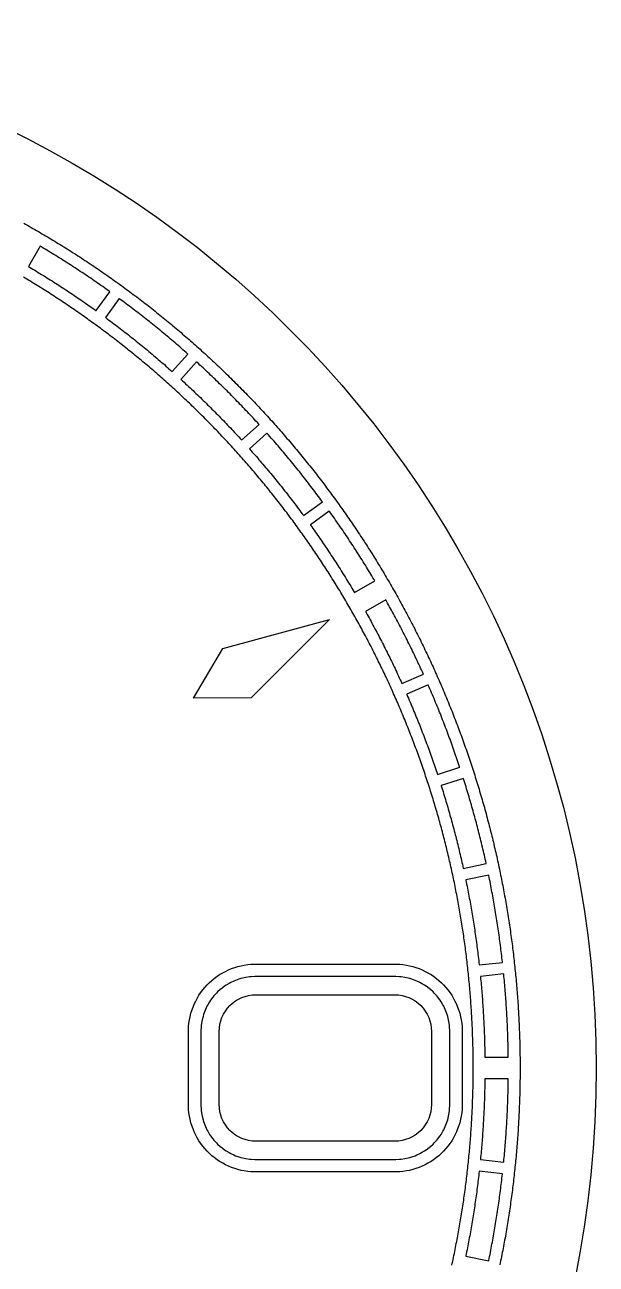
# Model space of a CAD drawing. Header units: millimetres. Extents: x -14.2 to 14.2, y -14.2 to 14.2.
# Drawn here: x 6.44 to 14.25, y -2.68 to 14.25 of the extents above; entities that cross this region are included whole.
import ezdxf

# ---------------------------------------------------------------- set-up
doc = ezdxf.new("R2010")
doc.units = ezdxf.units.MM
doc.layers.add('ALTIN', color=2, linetype='Continuous')
doc.layers.add('KESIM', color=1, linetype='Continuous')

msp = doc.modelspace()

# ---------------------------------------------------------------- linework, layer by layer
at = {"layer": 'ALTIN'}
for points in [[(6.4295, 11.5397), (6.4547, 11.5257), (6.4798, 11.5116), (6.5049, 11.4974), (6.53, 11.4832), (6.555, 11.4689), (6.58, 11.4546), (6.605, 11.4402), (6.6299, 11.4258), (6.6549, 11.4113), (6.6797, 11.3967), (6.7046, 11.3821), (6.7294, 11.3675), (6.7542, 11.3528), (6.7789, 11.338), (6.8037, 11.3232), (6.8283, 11.3083), (6.853, 11.2934), (6.8776, 11.2784), (6.9022, 11.2634), (6.9268, 11.2483), (6.9513, 11.2332), (6.9758, 11.218), (7.0002, 11.2027), (7.0247, 11.1874), (7.049, 11.1721), (7.0734, 11.1567), (7.0977, 11.1412), (7.122, 11.1257), (7.1463, 11.1101), (7.1705, 11.0945), (7.1947, 11.0788), (7.2188, 11.0631), (7.243, 11.0473), (7.267, 11.0315), (7.2911, 11.0156), (7.3151, 10.9997), (7.3391, 10.9837), (7.363, 10.9677), (7.3869, 10.9516), (7.4108, 10.9354), (7.4347, 10.9193), (7.4585, 10.903), (7.4822, 10.8867), (7.506, 10.8704), (7.5297, 10.854), (7.5533, 10.8375), (7.5769, 10.821), (7.6005, 10.8044), (7.6241, 10.7878), (7.6476, 10.7712), (7.6711, 10.7545), (7.6945, 10.7377), (7.7179, 10.7209), (7.7413, 10.704), (7.7646, 10.6871), (7.7879, 10.6701), (7.8112, 10.6531), (7.8344, 10.6361), (7.8576, 10.6189), (7.8808, 10.6018), (7.9039, 10.5846), (7.9269, 10.5673), (7.95, 10.55), (7.973, 10.5326), (7.9959, 10.5152), (8.0189, 10.4977), (8.0417, 10.4802), (8.0646, 10.4626), (8.0874, 10.445), (8.1102, 10.4273), (8.1329, 10.4096), (8.1556, 10.3919), (8.1782, 10.374), (8.2008, 10.3562), (8.2234, 10.3383), (8.246, 10.3203), (8.2684, 10.3023), (8.2909, 10.2842), (8.3133, 10.2661), (8.3357, 10.2479), (8.358, 10.2297), (8.3803, 10.2115), (8.4026, 10.1932), (8.4248, 10.1748), (8.447, 10.1564), (8.4691, 10.1379), (8.4912, 10.1194), (8.5133, 10.1009), (8.5353, 10.0823), (8.5573, 10.0637), (8.5792, 10.045), (8.6011, 10.0262), (8.623, 10.0074), (8.6448, 9.9886), (8.6665, 9.9697), (8.6883, 9.9508), (8.71, 9.9318), (8.7316, 9.9128), (8.7532, 9.8937), (8.7748, 9.8746), (8.7963, 9.8554), (8.8178, 9.8362), (8.8392, 9.8169), (8.8606, 9.7976), (8.882, 9.7783), (8.9033, 9.7589), (8.9245, 9.7394), (8.9458, 9.7199), (8.967, 9.7004), (8.9881, 9.6808), (9.0092, 9.6612), (9.0303, 9.6415), (9.0513, 9.6218), (9.0722, 9.602), (9.0932, 9.5822), (9.114, 9.5623), (9.1349, 9.5424), (9.1557, 9.5225), (9.1764, 9.5025), (9.1971, 9.4824), (9.2178, 9.4623), (9.2384, 9.4422), (9.259, 9.422), (9.2795, 9.4018), (9.3, 9.3815), (9.3205, 9.3612), (9.3409, 9.3409), (9.3612, 9.3205), (9.3815, 9.3), (9.4018, 9.2795), (9.422, 9.259), (9.4422, 9.2384), (9.4623, 9.2178), (9.4824, 9.1971), (9.5025, 9.1764), (9.5225, 9.1557), (9.5424, 9.1349), (9.5623, 9.114), (9.5822, 9.0932), (9.602, 9.0722), (9.6218, 9.0513), (9.6415, 9.0303), (9.6612, 9.0092), (9.6808, 8.9881), (9.7004, 8.967), (9.7199, 8.9458), (9.7394, 8.9245), (9.7589, 8.9033), (9.7783, 8.882), (9.7976, 8.8606), (9.8169, 8.8392), (9.8362, 8.8178), (9.8554, 8.7963), (9.8746, 8.7748), (9.8937, 8.7532), (9.9128, 8.7316), (9.9318, 8.71), (9.9508, 8.6883), (9.9697, 8.6665), (9.9886, 8.6448), (10.0074, 8.623), (10.0262, 8.6011), (10.045, 8.5792), (10.0637, 8.5573), (10.0823, 8.5353), (10.1009, 8.5133), (10.1194, 8.4912), (10.1379, 8.4691), (10.1564, 8.447), (10.1748, 8.4248), (10.1932, 8.4026), (10.2115, 8.3803), (10.2297, 8.358), (10.2479, 8.3357), (10.2661, 8.3133), (10.2842, 8.2909), (10.3023, 8.2684), (10.3203, 8.246), (10.3383, 8.2234), (10.3562, 8.2008), (10.374, 8.1782), (10.3919, 8.1556), (10.4096, 8.1329), (10.4273, 8.1102), (10.445, 8.0874), (10.4626, 8.0646), (10.4802, 8.0417), (10.4977, 8.0189), (10.5152, 7.9959), (10.5326, 7.973), (10.55, 7.95), (10.5673, 7.9269), (10.5846, 7.9039), (10.6018, 7.8808), (10.6189, 7.8576), (10.6361, 7.8344), (10.6531, 7.8112), (10.6701, 7.7879), (10.6871, 7.7646), (10.704, 7.7413), (10.7209, 7.7179), (10.7377, 7.6945), (10.7545, 7.6711), (10.7712, 7.6476), (10.7878, 7.6241), (10.8044, 7.6005), (10.821, 7.5769), (10.8375, 7.5533), (10.854, 7.5297), (10.8704, 7.506), (10.8867, 7.4822), (10.903, 7.4585), (10.9193, 7.4347), (10.9354, 7.4108), (10.9516, 7.3869), (10.9677, 7.363), (10.9837, 7.3391), (10.9997, 7.3151), (11.0156, 7.2911), (11.0315, 7.267), (11.0473, 7.243), (11.0631, 7.2188), (11.0788, 7.1947), (11.0945, 7.1705), (11.1101, 7.1463), (11.1257, 7.122), (11.1412, 7.0977), (11.1567, 7.0734), (11.1721, 7.049), (11.1874, 7.0247), (11.2027, 7.0002), (11.218, 6.9758), (11.2332, 6.9513), (11.2483, 6.9268), (11.2634, 6.9022), (11.2784, 6.8776), (11.2934, 6.853), (11.3083, 6.8283), (11.3232, 6.8037), (11.338, 6.7789), (11.3528, 6.7542), (11.3675, 6.7294), (11.3821, 6.7046), (11.3967, 6.6797), (11.4113, 6.6549), (11.4258, 6.6299), (11.4402, 6.605), (11.4546, 6.58), (11.4689, 6.555), (11.4832, 6.53), (11.4974, 6.5049), (11.5116, 6.4798), (11.5257, 6.4547), (11.5397, 6.4295), (11.5537, 6.4043), (11.5677, 6.3791), (11.5816, 6.3539), (11.5954, 6.3286), (11.6092, 6.3033), (11.6229, 6.2779), (11.6366, 6.2526), (11.6502, 6.2272), (11.6637, 6.2017), (11.6772, 6.1763), (11.6907, 6.1508), (11.7041, 6.1252), (11.7174, 6.0997), (11.7307, 6.0741), (11.7439, 6.0485), (11.7571, 6.0229), (11.7702, 5.9972), (11.7833, 5.9715), (11.7963, 5.9458), (11.8092, 5.9201), (11.8221, 5.8943), (11.8349, 5.8685), (11.8477, 5.8426), (11.8604, 5.8168), (11.8731, 5.7909), (11.8857, 5.765), (11.8982, 5.739), (11.9107, 5.7131), (11.9232, 5.6871), (11.9355, 5.661), (11.9479, 5.635), (11.9601, 5.6089), (11.9723, 5.5828), (11.9845, 5.5567), (11.9966, 5.5305), (12.0086, 5.5043), (12.0206, 5.4781), (12.0325, 5.4519), (12.0444, 5.4256), (12.0562, 5.3993), (12.0679, 5.373), (12.0796, 5.3467), (12.0913, 5.3203), (12.1028, 5.2939), (12.1144, 5.2675), (12.1258, 5.241), (12.1372, 5.2146), (12.1486, 5.1881), (12.1599, 5.1616), (12.1711, 5.135), (12.1823, 5.1085), (12.1934, 5.0819), (12.2044, 5.0552), (12.2154, 5.0286), (12.2264, 5.0019), (12.2373, 4.9753), (12.2481, 4.9486), (12.2589, 4.9218), (12.2696, 4.8951), (12.2802, 4.8683), (12.2908, 4.8415), (12.3013, 4.8147), (12.3118, 4.7878), (12.3222, 4.7609), (12.3326, 4.734), (12.3429, 4.7071), (12.3531, 4.6802), (12.3633, 4.6532), (12.3734, 4.6262), (12.3835, 4.5992), (12.3935, 4.5722), (12.4035, 4.5452), (12.4133, 4.5181), (12.4232, 4.491), (12.4329, 4.4639), (12.4426, 4.4367), (12.4523, 4.4096), (12.4619, 4.3824), (12.4714, 4.3552), (12.4809, 4.328), (12.4903, 4.3008), (12.4997, 4.2735), (12.5089, 4.2462), (12.5182, 4.2189), (12.5274, 4.1916), (12.5365, 4.1643), (12.5455, 4.1369), (12.5545, 4.1095), (12.5635, 4.0821), (12.5723, 4.0547), (12.5811, 4.0273), (12.5899, 3.9998), (12.5986, 3.9723), (12.6072, 3.9448), (12.6158, 3.9173), (12.6243, 3.8898), (12.6328, 3.8622), (12.6412, 3.8347), (12.6495, 3.8071), (12.6578, 3.7795), (12.666, 3.7518), (12.6742, 3.7242), (12.6823, 3.6965), (12.6903, 3.6689), (12.6983, 3.6412), (12.7062, 3.6135), (12.714, 3.5857), (12.7218, 3.558), (12.7296, 3.5302), (12.7372, 3.5024), (12.7448, 3.4746), (12.7524, 3.4468), (12.7599, 3.419), (12.7673, 3.3912), (12.7747, 3.3633), (12.782, 3.3354), (12.7892, 3.3075), (12.7964, 3.2796), (12.8035, 3.2517), (12.8106, 3.2237), (12.8176, 3.1958), (12.8245, 3.1678), (12.8314, 3.1398), (12.8382, 3.1118), (12.845, 3.0838), (12.8517, 3.0558), (12.8583, 3.0277), (12.8649, 2.9997), (12.8714, 2.9716), (12.8779, 2.9435), (12.8843, 2.9154), (12.8906, 2.8873), (12.8969, 2.8592), (12.9031, 2.831), (12.9092, 2.8029), (12.9153, 2.7747), (12.9213, 2.7465), (12.9273, 2.7183), (12.9332, 2.6901), (12.939, 2.6619), (12.9448, 2.6337), (12.9505, 2.6054), (12.9562, 2.5771), (12.9618, 2.5489), (12.9673, 2.5206), (12.9728, 2.4923), (12.9782, 2.464), (12.9835, 2.4357), (12.9888, 2.4073), (12.994, 2.379), (12.9992, 2.3506), (13.0043, 2.3223), (13.0093, 2.2939), (13.0143, 2.2655), (13.0192, 2.2371), (13.024, 2.2087), (13.0288, 2.1803), (13.0336, 2.1518), (13.0382, 2.1234), (13.0428, 2.095), (13.0474, 2.0665), (13.0518, 2.038), (13.0563, 2.0095), (13.0606, 1.9811), (13.0649, 1.9526), (13.0691, 1.9241), (13.0733, 1.8955), (13.0774, 1.867), (13.0814, 1.8385), (13.0854, 1.8099), (13.0893, 1.7814), (13.0932, 1.7528), (13.097, 1.7243), (13.1007, 1.6957), (13.1044, 1.6671), (13.108, 1.6385), (13.1115, 1.6099), (13.115, 1.5813), (13.1184, 1.5527), (13.1218, 1.524), (13.1251, 1.4954), (13.1283, 1.4668), (13.1315, 1.4381), (13.1346, 1.4095), (13.1376, 1.3808), (13.1406, 1.3522), (13.1435, 1.3235), (13.1464, 1.2948), (13.1492, 1.2661), (13.1519, 1.2374), (13.1546, 1.2087), (13.1572, 1.18), (13.1597, 1.1513), (13.1622, 1.1226), (13.1646, 1.0939), (13.167, 1.0652), (13.1693, 1.0364), (13.1715, 1.0077), (13.1737, 0.979), (13.1758, 0.9502), (13.1778, 0.9215), (13.1798, 0.8927), (13.1817, 0.864), (13.1836, 0.8352), (13.1854, 0.8065), (13.1871, 0.7777), (13.1888, 0.7489), (13.1904, 0.7201), (13.1919, 0.6914), (13.1934, 0.6626), (13.1948, 0.6338), (13.1961, 0.605), (13.1974, 0.5762), (13.1987, 0.5474), (13.1998, 0.5186), (13.2009, 0.4898), (13.202, 0.461), (13.2029, 0.4322), (13.2038, 0.4034), (13.2047, 0.3746), (13.2055, 0.3458), (13.2062, 0.317), (13.2069, 0.2882), (13.2075, 0.2594), (13.208, 0.2305), (13.2085, 0.2017), (13.2089, 0.1729), (13.2092, 0.1441), (13.2095, 0.1153), (13.2097, 0.0865), (13.2099, 0.0576), (13.21, 0.0288), (13.21, 0), (13.21, -0.0288), (13.2099, -0.0576), (13.2097, -0.0865), (13.2095, -0.1153), (13.2092, -0.1441), (13.2089, -0.1729), (13.2085, -0.2017), (13.208, -0.2305), (13.2075, -0.2594), (13.2069, -0.2882), (13.2062, -0.317), (13.2055, -0.3458), (13.2047, -0.3746), (13.2038, -0.4034), (13.2029, -0.4322), (13.202, -0.461), (13.2009, -0.4898), (13.1998, -0.5186), (13.1987, -0.5474), (13.1974, -0.5762), (13.1961, -0.605), (13.1948, -0.6338), (13.1934, -0.6626), (13.1919, -0.6914), (13.1904, -0.7201), (13.1888, -0.7489), (13.1871, -0.7777), (13.1854, -0.8065), (13.1836, -0.8352), (13.1817, -0.864), (13.1798, -0.8927), (13.1778, -0.9215), (13.1758, -0.9502), (13.1737, -0.979), (13.1715, -1.0077), (13.1693, -1.0364), (13.167, -1.0652), (13.1646, -1.0939), (13.1622, -1.1226), (13.1597, -1.1513), (13.1572, -1.18), (13.1546, -1.2087), (13.1519, -1.2374), (13.1492, -1.2661), (13.1464, -1.2948), (13.1435, -1.3235), (13.1406, -1.3522), (13.1376, -1.3808), (13.1346, -1.4095), (13.1315, -1.4381), (13.1283, -1.4668), (13.1251, -1.4954), (13.1218, -1.524), (13.1184, -1.5527), (13.115, -1.5813), (13.1115, -1.6099), (13.108, -1.6385), (13.1044, -1.6671), (13.1007, -1.6957), (13.097, -1.7243), (13.0932, -1.7528), (13.0893, -1.7814), (13.0854, -1.8099), (13.0814, -1.8385), (13.0774, -1.867), (13.0733, -1.8955), (13.0691, -1.9241), (13.0649, -1.9526), (13.0606, -1.9811), (13.0563, -2.0095), (13.0518, -2.038), (13.0474, -2.0665), (13.0428, -2.095), (13.0382, -2.1234), (13.0336, -2.1518), (13.0288, -2.1803), (13.024, -2.2087), (13.0192, -2.2371), (13.0143, -2.2655), (13.0093, -2.2939), (13.0043, -2.3223), (12.9992, -2.3506), (12.994, -2.379), (12.9888, -2.4073), (12.9835, -2.4357), (12.9782, -2.464), (12.9728, -2.4923), (12.9673, -2.5206), (12.9618, -2.5489), (12.9562, -2.5771), (12.9505, -2.6054), (12.9448, -2.6337), (12.939, -2.6619), (12.9332, -2.6901)], [(12.2779, -2.6939), (12.2838, -2.6671), (12.2896, -2.6403), (12.2953, -2.6134), (12.301, -2.5866), (12.3066, -2.5598), (12.3122, -2.5329), (12.3177, -2.5061), (12.3231, -2.4792), (12.3285, -2.4523), (12.3338, -2.4254), (12.3391, -2.3985), (12.3443, -2.3715), (12.3494, -2.3446), (12.3545, -2.3177), (12.3595, -2.2907), (12.3645, -2.2637), (12.3694, -2.2368), (12.3742, -2.2098), (12.379, -2.1828), (12.3838, -2.1557), (12.3884, -2.1287), (12.3931, -2.1017), (12.3976, -2.0746), (12.4021, -2.0476), (12.4065, -2.0205), (12.4109, -1.9935), (12.4152, -1.9664), (12.4195, -1.9393), (12.4237, -1.9122), (12.4278, -1.8851), (12.4319, -1.858), (12.436, -1.8308), (12.4399, -1.8037), (12.4438, -1.7766), (12.4477, -1.7494), (12.4515, -1.7222), (12.4552, -1.6951), (12.4589, -1.6679), (12.4625, -1.6407), (12.466, -1.6135), (12.4695, -1.5863), (12.4729, -1.5591), (12.4763, -1.5319), (12.4796, -1.5047), (12.4829, -1.4774), (12.4861, -1.4502), (12.4892, -1.423), (12.4923, -1.3957), (12.4953, -1.3685), (12.4982, -1.3412), (12.5011, -1.3139), (12.504, -1.2866), (12.5068, -1.2594), (12.5095, -1.2321), (12.5121, -1.2048), (12.5147, -1.1775), (12.5173, -1.1502), (12.5197, -1.1229), (12.5222, -1.0955), (12.5245, -1.0682), (12.5268, -1.0409), (12.5291, -1.0136), (12.5313, -0.9862), (12.5334, -0.9589), (12.5354, -0.9315), (12.5374, -0.9042), (12.5394, -0.8768), (12.5413, -0.8495), (12.5431, -0.8221), (12.5449, -0.7948), (12.5466, -0.7674), (12.5482, -0.74), (12.5498, -0.7126), (12.5513, -0.6852), (12.5528, -0.6579), (12.5542, -0.6305), (12.5555, -0.6031), (12.5568, -0.5757), (12.558, -0.5483), (12.5592, -0.5209), (12.5603, -0.4935), (12.5614, -0.4661), (12.5623, -0.4387), (12.5633, -0.4113), (12.5641, -0.3839), (12.5649, -0.3565), (12.5657, -0.329), (12.5664, -0.3016), (12.567, -0.2742), (12.5676, -0.2468), (12.5681, -0.2194), (12.5685, -0.192), (12.5689, -0.1645), (12.5693, -0.1371), (12.5695, -0.1097), (12.5697, -0.0823), (12.5699, -0.0548), (12.57, -0.0274), (12.57, 0), (12.57, 0.0274), (12.5699, 0.0548), (12.5697, 0.0823), (12.5695, 0.1097), (12.5693, 0.1371), (12.5689, 0.1645), (12.5685, 0.192), (12.5681, 0.2194), (12.5676, 0.2468), (12.567, 0.2742), (12.5664, 0.3016), (12.5657, 0.329), (12.5649, 0.3565), (12.5641, 0.3839), (12.5633, 0.4113), (12.5623, 0.4387), (12.5614, 0.4661), (12.5603, 0.4935), (12.5592, 0.5209), (12.558, 0.5483), (12.5568, 0.5757), (12.5555, 0.6031), (12.5542, 0.6305), (12.5528, 0.6579), (12.5513, 0.6852), (12.5498, 0.7126), (12.5482, 0.74), (12.5466, 0.7674), (12.5449, 0.7948), (12.5431, 0.8221), (12.5413, 0.8495), (12.5394, 0.8768), (12.5374, 0.9042), (12.5354, 0.9315), (12.5334, 0.9589), (12.5313, 0.9862), (12.5291, 1.0136), (12.5268, 1.0409), (12.5245, 1.0682), (12.5222, 1.0955), (12.5197, 1.1229), (12.5173, 1.1502), (12.5147, 1.1775), (12.5121, 1.2048), (12.5095, 1.2321), (12.5068, 1.2594), (12.504, 1.2866), (12.5011, 1.3139), (12.4982, 1.3412), (12.4953, 1.3685), (12.4923, 1.3957), (12.4892, 1.423), (12.4861, 1.4502), (12.4829, 1.4774), (12.4796, 1.5047), (12.4763, 1.5319), (12.4729, 1.5591), (12.4695, 1.5863), (12.466, 1.6135), (12.4625, 1.6407), (12.4589, 1.6679), (12.4552, 1.6951), (12.4515, 1.7222), (12.4477, 1.7494), (12.4438, 1.7766), (12.4399, 1.8037), (12.436, 1.8308), (12.4319, 1.858), (12.4278, 1.8851), (12.4237, 1.9122), (12.4195, 1.9393), (12.4152, 1.9664), (12.4109, 1.9935), (12.4065, 2.0205), (12.4021, 2.0476), (12.3976, 2.0746), (12.3931, 2.1017), (12.3884, 2.1287), (12.3838, 2.1557), (12.379, 2.1828), (12.3742, 2.2098), (12.3694, 2.2368), (12.3645, 2.2637), (12.3595, 2.2907), (12.3545, 2.3177), (12.3494, 2.3446), (12.3443, 2.3715), (12.3391, 2.3985), (12.3338, 2.4254), (12.3285, 2.4523), (12.3231, 2.4792), (12.3177, 2.5061), (12.3122, 2.5329), (12.3066, 2.5598), (12.301, 2.5866), (12.2953, 2.6134), (12.2896, 2.6403), (12.2838, 2.6671), (12.2779, 2.6939), (12.272, 2.7206), (12.2661, 2.7474), (12.2601, 2.7742), (12.254, 2.8009), (12.2478, 2.8276), (12.2416, 2.8543), (12.2354, 2.881), (12.2291, 2.9077), (12.2227, 2.9344), (12.2163, 2.9611), (12.2098, 2.9877), (12.2032, 3.0143), (12.1966, 3.041), (12.19, 3.0676), (12.1832, 3.0941), (12.1765, 3.1207), (12.1696, 3.1473), (12.1627, 3.1738), (12.1558, 3.2003), (12.1488, 3.2269), (12.1417, 3.2534), (12.1346, 3.2798), (12.1274, 3.3063), (12.1201, 3.3328), (12.1128, 3.3592), (12.1055, 3.3856), (12.0981, 3.412), (12.0906, 3.4384), (12.0831, 3.4648), (12.0755, 3.4911), (12.0678, 3.5175), (12.0601, 3.5438), (12.0524, 3.5701), (12.0445, 3.5964), (12.0367, 3.6226), (12.0287, 3.6489), (12.0208, 3.6751), (12.0127, 3.7013), (12.0046, 3.7275), (11.9964, 3.7537), (11.9882, 3.7799), (11.9799, 3.806), (11.9716, 3.8321), (11.9632, 3.8583), (11.9548, 3.8843), (11.9463, 3.9104), (11.9377, 3.9365), (11.9291, 3.9625), (11.9204, 3.9885), (11.9117, 4.0145), (11.9029, 4.0405), (11.8941, 4.0665), (11.8852, 4.0924), (11.8762, 4.1183), (11.8672, 4.1442), (11.8581, 4.1701), (11.849, 4.196), (11.8398, 4.2218), (11.8306, 4.2476), (11.8213, 4.2734), (11.8119, 4.2992), (11.8025, 4.325), (11.7931, 4.3507), (11.7835, 4.3764), (11.774, 4.4021), (11.7643, 4.4278), (11.7546, 4.4534), (11.7449, 4.4791), (11.7351, 4.5047), (11.7253, 4.5303), (11.7153, 4.5558), (11.7054, 4.5814), (11.6953, 4.6069), (11.6853, 4.6324), (11.6751, 4.6579), (11.6649, 4.6834), (11.6547, 4.7088), (11.6444, 4.7342), (11.634, 4.7596), (11.6236, 4.785), (11.6132, 4.8103), (11.6026, 4.8357), (11.5921, 4.861), (11.5814, 4.8862), (11.5707, 4.9115), (11.56, 4.9367), (11.5492, 4.9619), (11.5384, 4.9871), (11.5274, 5.0123), (11.5165, 5.0374), (11.5055, 5.0625), (11.4944, 5.0876), (11.4833, 5.1127), (11.4721, 5.1377), (11.4608, 5.1627), (11.4496, 5.1877), (11.4382, 5.2127), (11.4268, 5.2376), (11.4154, 5.2626), (11.4039, 5.2874), (11.3923, 5.3123), (11.3807, 5.3372), (11.369, 5.362), (11.3573, 5.3868), (11.3455, 5.4115), (11.3337, 5.4363), (11.3218, 5.461), (11.3098, 5.4857), (11.2978, 5.5103), (11.2858, 5.535), (11.2737, 5.5596), (11.2615, 5.5842), (11.2493, 5.6087), (11.2371, 5.6332), (11.2247, 5.6577), (11.2124, 5.6822), (11.2, 5.7067), (11.1875, 5.7311), (11.1749, 5.7555), (11.1624, 5.7798), (11.1497, 5.8042), (11.137, 5.8285), (11.1243, 5.8528), (11.1115, 5.877), (11.0987, 5.9013), (11.0858, 5.9255), (11.0728, 5.9496), (11.0598, 5.9738), (11.0467, 5.9979), (11.0336, 6.022), (11.0205, 6.046), (11.0072, 6.0701), (10.994, 6.0941), (10.9806, 6.118), (10.9673, 6.142), (10.9538, 6.1659), (10.9404, 6.1898), (10.9268, 6.2136), (10.9133, 6.2374), (10.8996, 6.2612), (10.8859, 6.285), (10.8722, 6.3087), (10.8584, 6.3324), (10.8446, 6.3561), (10.8307, 6.3798), (10.8167, 6.4034), (10.8027, 6.427), (10.7887, 6.4505), (10.7746, 6.474), (10.7604, 6.4975), (10.7462, 6.521), (10.732, 6.5444), (10.7177, 6.5678), (10.7033, 6.5912), (10.6889, 6.6145), (10.6745, 6.6378), (10.66, 6.6611), (10.6454, 6.6843), (10.6308, 6.7075), (10.6161, 6.7307), (10.6014, 6.7539), (10.5867, 6.777), (10.5719, 6.8), (10.557, 6.8231), (10.5421, 6.8461), (10.5271, 6.8691), (10.5121, 6.892), (10.4971, 6.915), (10.4819, 6.9378), (10.4668, 6.9607), (10.4516, 6.9835), (10.4363, 7.0063), (10.421, 7.0291), (10.4056, 7.0518), (10.3902, 7.0745), (10.3748, 7.0971), (10.3593, 7.1197), (10.3437, 7.1423), (10.3281, 7.1649), (10.3124, 7.1874), (10.2967, 7.2099), (10.281, 7.2323), (10.2652, 7.2547), (10.2493, 7.2771), (10.2334, 7.2994), (10.2175, 7.3217), (10.2015, 7.344), (10.1854, 7.3663), (10.1693, 7.3885), (10.1532, 7.4106), (10.137, 7.4328), (10.1208, 7.4549), (10.1045, 7.4769), (10.0881, 7.4989), (10.0718, 7.5209), (10.0553, 7.5429), (10.0388, 7.5648), (10.0223, 7.5867), (10.0057, 7.6085), (9.9891, 7.6304), (9.9725, 7.6521), (9.9557, 7.6739), (9.939, 7.6956), (9.9222, 7.7172), (9.9053, 7.7389), (9.8884, 7.7605), (9.8714, 7.782), (9.8544, 7.8035), (9.8374, 7.825), (9.8203, 7.8465), (9.8031, 7.8679), (9.786, 7.8892), (9.7687, 7.9106), (9.7514, 7.9319), (9.7341, 7.9531), (9.7167, 7.9743), (9.6993, 7.9955), (9.6819, 8.0166), (9.6643, 8.0377), (9.6468, 8.0588), (9.6292, 8.0798), (9.6115, 8.1008), (9.5938, 8.1218), (9.5761, 8.1427), (9.5583, 8.1636), (9.5405, 8.1844), (9.5226, 8.2052), (9.5047, 8.2259), (9.4867, 8.2467), (9.4687, 8.2673), (9.4506, 8.288), (9.4325, 8.3086), (9.4144, 8.3291), (9.3962, 8.3497), (9.3779, 8.3701), (9.3597, 8.3906), (9.3413, 8.411), (9.323, 8.4313), (9.3045, 8.4517), (9.2861, 8.4719), (9.2676, 8.4922), (9.249, 8.5124), (9.2304, 8.5325), (9.2118, 8.5526), (9.1931, 8.5727), (9.1744, 8.5928), (9.1556, 8.6128), (9.1368, 8.6327), (9.118, 8.6526), (9.0991, 8.6725), (9.0801, 8.6923), (9.0611, 8.7121), (9.0421, 8.7319), (9.023, 8.7516), (9.0039, 8.7712), (8.9848, 8.7908), (8.9656, 8.8104), (8.9463, 8.83), (8.927, 8.8495), (8.9077, 8.8689), (8.8883, 8.8883), (8.8689, 8.9077), (8.8495, 8.927), (8.83, 8.9463), (8.8104, 8.9656), (8.7908, 8.9848), (8.7712, 9.0039), (8.7516, 9.023), (8.7319, 9.0421), (8.7121, 9.0611), (8.6923, 9.0801), (8.6725, 9.0991), (8.6526, 9.118), (8.6327, 9.1368), (8.6128, 9.1556), (8.5928, 9.1744), (8.5727, 9.1931), (8.5526, 9.2118), (8.5325, 9.2304), (8.5124, 9.249), (8.4922, 9.2676), (8.4719, 9.2861), (8.4517, 9.3045), (8.4313, 9.323), (8.411, 9.3413), (8.3906, 9.3597), (8.3701, 9.3779), (8.3497, 9.3962), (8.3291, 9.4144), (8.3086, 9.4325), (8.288, 9.4506), (8.2673, 9.4687), (8.2467, 9.4867), (8.2259, 9.5047), (8.2052, 9.5226), (8.1844, 9.5405), (8.1636, 9.5583), (8.1427, 9.5761), (8.1218, 9.5938), (8.1008, 9.6115), (8.0798, 9.6292), (8.0588, 9.6468), (8.0377, 9.6643), (8.0166, 9.6819), (7.9955, 9.6993), (7.9743, 9.7167), (7.9531, 9.7341), (7.9319, 9.7514), (7.9106, 9.7687), (7.8892, 9.786), (7.8679, 9.8031), (7.8465, 9.8203), (7.825, 9.8374), (7.8035, 9.8544), (7.782, 9.8714), (7.7605, 9.8884), (7.7389, 9.9053), (7.7172, 9.9222), (7.6956, 9.939), (7.6739, 9.9557), (7.6521, 9.9725), (7.6304, 9.9891), (7.6085, 10.0057), (7.5867, 10.0223), (7.5648, 10.0388), (7.5429, 10.0553), (7.5209, 10.0718), (7.4989, 10.0881), (7.4769, 10.1045), (7.4549, 10.1208), (7.4328, 10.137), (7.4106, 10.1532), (7.3885, 10.1693), (7.3663, 10.1854), (7.344, 10.2015), (7.3217, 10.2175), (7.2994, 10.2334), (7.2771, 10.2493), (7.2547, 10.2652), (7.2323, 10.281), (7.2099, 10.2967), (7.1874, 10.3124), (7.1649, 10.3281), (7.1423, 10.3437), (7.1197, 10.3593), (7.0971, 10.3748), (7.0745, 10.3902), (7.0518, 10.4056), (7.0291, 10.421), (7.0063, 10.4363), (6.9835, 10.4516), (6.9607, 10.4668), (6.9378, 10.4819), (6.915, 10.4971), (6.892, 10.5121), (6.8691, 10.5271), (6.8461, 10.5421), (6.8231, 10.557), (6.8, 10.5719), (6.777, 10.5867), (6.7539, 10.6014), (6.7307, 10.6161), (6.7075, 10.6308), (6.6843, 10.6454), (6.6611, 10.66), (6.6378, 10.6745), (6.6145, 10.6889), (6.5912, 10.7033), (6.5678, 10.7177), (6.5444, 10.732), (6.521, 10.7462), (6.4975, 10.7604), (6.474, 10.7746), (6.4505, 10.7887), (6.427, 10.8027)]]:
    msp.add_lwpolyline(points, dxfattribs=at)
for points in [[(7.4618, 10.7062), (7.4385, 10.7225), (7.415, 10.7387), (7.3916, 10.7548), (7.3681, 10.7709), (7.3446, 10.787), (7.3211, 10.803), (7.2975, 10.8189), (7.2738, 10.8348), (7.2502, 10.8507), (7.2265, 10.8665), (7.2028, 10.8822), (7.179, 10.8979), (7.1552, 10.9135), (7.1314, 10.9291), (7.1075, 10.9447), (7.0836, 10.9601), (7.0597, 10.9756), (7.0358, 10.9909), (7.0118, 11.0063), (6.9877, 11.0215), (6.9637, 11.0367), (6.9396, 11.0519), (6.9154, 11.067), (6.8913, 11.0821), (6.8671, 11.0971), (6.8429, 11.1121), (6.8186, 11.127), (6.7943, 11.1418), (6.77, 11.1566), (6.7456, 11.1713), (6.7212, 11.186), (6.6968, 11.2007), (6.6724, 11.2153), (6.6545, 11.2259), (6.4945, 10.9487), (6.5088, 10.9402), (6.5326, 10.926), (6.5564, 10.9117), (6.5802, 10.8974), (6.604, 10.883), (6.6277, 10.8686), (6.6514, 10.8541), (6.6751, 10.8396), (6.6987, 10.825), (6.7223, 10.8103), (6.7459, 10.7957), (6.7694, 10.7809), (6.7929, 10.7661), (6.8164, 10.7513), (6.8398, 10.7364), (6.8632, 10.7214), (6.8866, 10.7064), (6.9099, 10.6914), (6.9333, 10.6763), (6.9565, 10.6611), (6.9798, 10.6459), (7.003, 10.6307), (7.0262, 10.6154), (7.0493, 10.6), (7.0724, 10.5846), (7.0955, 10.5692), (7.1185, 10.5536), (7.1415, 10.5381), (7.1645, 10.5225), (7.1874, 10.5068), (7.2104, 10.4911), (7.2332, 10.4754), (7.2561, 10.4596), (7.2789, 10.4437), (7.3016, 10.4278), (7.3244, 10.4119), (7.3471, 10.3958), (7.3697, 10.3798), (7.3923, 10.3637), (7.4149, 10.3475), (7.4176, 10.3456), (7.6057, 10.6045), (7.6013, 10.6076), (7.5782, 10.6242), (7.555, 10.6407), (7.5317, 10.6572), (7.5085, 10.6736), (7.4852, 10.6899)], [(8.5401, 9.8676), (8.5185, 9.8862), (8.4969, 9.9048), (8.4753, 9.9233), (8.4536, 9.9418), (8.4319, 9.9602), (8.4102, 9.9786), (8.3884, 9.9969), (8.3665, 10.0152), (8.3447, 10.0334), (8.3228, 10.0516), (8.3008, 10.0697), (8.2788, 10.0878), (8.2568, 10.1058), (8.2347, 10.1238), (8.2126, 10.1418), (8.1905, 10.1596), (8.1683, 10.1775), (8.1461, 10.1953), (8.1238, 10.213), (8.1015, 10.2307), (8.0792, 10.2484), (8.0568, 10.266), (8.0344, 10.2835), (8.0119, 10.301), (7.9894, 10.3185), (7.9669, 10.3359), (7.9443, 10.3533), (7.9217, 10.3706), (7.8991, 10.3878), (7.8764, 10.405), (7.8537, 10.4222), (7.8309, 10.4393), (7.8081, 10.4564), (7.7853, 10.4734), (7.7624, 10.4903), (7.7395, 10.5072), (7.7352, 10.5104), (7.5471, 10.2516), (7.5498, 10.2496), (7.5721, 10.2331), (7.5944, 10.2166), (7.6167, 10.2), (7.6389, 10.1833), (7.6611, 10.1666), (7.6833, 10.1499), (7.7054, 10.1331), (7.7275, 10.1163), (7.7495, 10.0994), (7.7715, 10.0825), (7.7935, 10.0655), (7.8155, 10.0485), (7.8374, 10.0314), (7.8592, 10.0143), (7.8811, 9.9971), (7.9029, 9.9799), (7.9246, 9.9626), (7.9463, 9.9453), (7.968, 9.9279), (7.9896, 9.9105), (8.0112, 9.8931), (8.0328, 9.8756), (8.0543, 9.858), (8.0758, 9.8404), (8.0973, 9.8228), (8.1187, 9.8051), (8.1401, 9.7874), (8.1614, 9.7696), (8.1827, 9.7517), (8.2039, 9.7339), (8.2252, 9.7159), (8.2463, 9.698), (8.2675, 9.68), (8.2886, 9.6619), (8.3096, 9.6438), (8.3307, 9.6257), (8.3516, 9.6075), (8.3726, 9.5892), (8.3935, 9.5709), (8.4143, 9.5526), (8.4352, 9.5342), (8.4559, 9.5158), (8.4584, 9.5136), (8.6725, 9.7514), (8.6685, 9.755), (8.6472, 9.7739), (8.6258, 9.7927), (8.6045, 9.8115), (8.583, 9.8303), (8.5616, 9.849)], [(9.5247, 8.9209), (9.5052, 8.9416), (9.4857, 8.9624), (9.4661, 8.983), (9.4465, 9.0037), (9.4268, 9.0242), (9.4071, 9.0448), (9.3874, 9.0653), (9.3676, 9.0858), (9.3477, 9.1062), (9.3279, 9.1265), (9.3079, 9.1469), (9.2879, 9.1672), (9.2679, 9.1874), (9.2479, 9.2076), (9.2277, 9.2277), (9.2076, 9.2479), (9.1874, 9.2679), (9.1672, 9.2879), (9.1469, 9.3079), (9.1265, 9.3279), (9.1062, 9.3477), (9.0858, 9.3676), (9.0653, 9.3874), (9.0448, 9.4071), (9.0242, 9.4268), (9.0037, 9.4465), (8.983, 9.4661), (8.9624, 9.4857), (8.9416, 9.5052), (8.9209, 9.5247), (8.9001, 9.5442), (8.8792, 9.5636), (8.8583, 9.5829), (8.8374, 9.6022), (8.8165, 9.6215), (8.7954, 9.6407), (8.7914, 9.6443), (8.5773, 9.4065), (8.5798, 9.4043), (8.6003, 9.3855), (8.6207, 9.3668), (8.6411, 9.3479), (8.6615, 9.3291), (8.6818, 9.3101), (8.7021, 9.2912), (8.7224, 9.2722), (8.7426, 9.2531), (8.7628, 9.234), (8.7829, 9.2149), (8.803, 9.1957), (8.823, 9.1765), (8.843, 9.1572), (8.863, 9.1379), (8.8829, 9.1185), (8.9027, 9.0991), (8.9226, 9.0797), (8.9424, 9.0602), (8.9621, 9.0407), (8.9818, 9.0211), (9.0015, 9.0015), (9.0211, 8.9818), (9.0407, 8.9621), (9.0602, 8.9424), (9.0797, 8.9226), (9.0991, 8.9027), (9.1185, 8.8829), (9.1379, 8.863), (9.1572, 8.843), (9.1765, 8.823), (9.1957, 8.803), (9.2149, 8.7829), (9.234, 8.7628), (9.2531, 8.7426), (9.2722, 8.7224), (9.2912, 8.7021), (9.3101, 8.6818), (9.3291, 8.6615), (9.3479, 8.6411), (9.3668, 8.6207), (9.3855, 8.6003), (9.4043, 8.5798), (9.4065, 8.5773), (9.6443, 8.7914), (9.6407, 8.7954), (9.6215, 8.8165), (9.6022, 8.8374), (9.5829, 8.8583), (9.5636, 8.8792), (9.5442, 8.9001)], [(10.405, 7.8764), (10.3878, 7.8991), (10.3706, 7.9217), (10.3533, 7.9443), (10.3359, 7.9669), (10.3185, 7.9894), (10.301, 8.0119), (10.2835, 8.0344), (10.266, 8.0568), (10.2484, 8.0792), (10.2307, 8.1015), (10.213, 8.1238), (10.1953, 8.1461), (10.1775, 8.1683), (10.1596, 8.1905), (10.1418, 8.2126), (10.1238, 8.2347), (10.1058, 8.2568), (10.0878, 8.2788), (10.0697, 8.3008), (10.0516, 8.3228), (10.0334, 8.3447), (10.0152, 8.3665), (9.9969, 8.3884), (9.9786, 8.4102), (9.9602, 8.4319), (9.9418, 8.4536), (9.9233, 8.4753), (9.9048, 8.4969), (9.8862, 8.5185), (9.8676, 8.5401), (9.849, 8.5616), (9.8303, 8.583), (9.8115, 8.6045), (9.7927, 8.6258), (9.7739, 8.6472), (9.755, 8.6685), (9.7514, 8.6725), (9.5136, 8.4584), (9.5158, 8.4559), (9.5342, 8.4352), (9.5526, 8.4143), (9.5709, 8.3935), (9.5892, 8.3726), (9.6075, 8.3516), (9.6257, 8.3307), (9.6438, 8.3096), (9.6619, 8.2886), (9.68, 8.2675), (9.698, 8.2463), (9.7159, 8.2252), (9.7339, 8.2039), (9.7517, 8.1827), (9.7696, 8.1614), (9.7874, 8.1401), (9.8051, 8.1187), (9.8228, 8.0973), (9.8404, 8.0758), (9.858, 8.0543), (9.8756, 8.0328), (9.8931, 8.0112), (9.9105, 7.9896), (9.9279, 7.968), (9.9453, 7.9463), (9.9626, 7.9246), (9.9799, 7.9029), (9.9971, 7.8811), (10.0143, 7.8592), (10.0314, 7.8374), (10.0485, 7.8155), (10.0655, 7.7935), (10.0825, 7.7715), (10.0994, 7.7495), (10.1163, 7.7275), (10.1331, 7.7054), (10.1499, 7.6833), (10.1666, 7.6611), (10.1833, 7.6389), (10.2, 7.6167), (10.2166, 7.5944), (10.2331, 7.5721), (10.2496, 7.5498), (10.2516, 7.5471), (10.5104, 7.7352), (10.5072, 7.7395), (10.4903, 7.7624), (10.4734, 7.7853), (10.4564, 7.8081), (10.4393, 7.8309), (10.4222, 7.8537)], [(11.127, 6.8186), (11.1121, 6.8429), (11.0971, 6.8671), (11.0821, 6.8913), (11.067, 6.9154), (11.0519, 6.9396), (11.0367, 6.9637), (11.0215, 6.9877), (11.0063, 7.0118), (10.9909, 7.0358), (10.9756, 7.0597), (10.9601, 7.0836), (10.9447, 7.1075), (10.9291, 7.1314), (10.9135, 7.1552), (10.8979, 7.179), (10.8822, 7.2028), (10.8665, 7.2265), (10.8507, 7.2502), (10.8348, 7.2738), (10.8189, 7.2975), (10.803, 7.3211), (10.787, 7.3446), (10.7709, 7.3681), (10.7548, 7.3916), (10.7387, 7.415), (10.7225, 7.4385), (10.7062, 7.4618), (10.6899, 7.4852), (10.6736, 7.5085), (10.6572, 7.5317), (10.6407, 7.555), (10.6242, 7.5782), (10.6076, 7.6013), (10.6045, 7.6057), (10.3456, 7.4176), (10.3475, 7.4149), (10.3637, 7.3923), (10.3798, 7.3697), (10.3958, 7.3471), (10.4119, 7.3244), (10.4278, 7.3016), (10.4437, 7.2789), (10.4596, 7.2561), (10.4754, 7.2332), (10.4911, 7.2104), (10.5068, 7.1874), (10.5225, 7.1645), (10.5381, 7.1415), (10.5536, 7.1185), (10.5692, 7.0955), (10.5846, 7.0724), (10.6, 7.0493), (10.6154, 7.0262), (10.6307, 7.003), (10.6459, 6.9798), (10.6611, 6.9565), (10.6763, 6.9333), (10.6914, 6.9099), (10.7064, 6.8866), (10.7214, 6.8632), (10.7364, 6.8398), (10.7513, 6.8164), (10.7661, 6.7929), (10.7809, 6.7694), (10.7957, 6.7459), (10.8103, 6.7223), (10.825, 6.6987), (10.8396, 6.6751), (10.8541, 6.6514), (10.8686, 6.6277), (10.883, 6.604), (10.8974, 6.5802), (10.9117, 6.5564), (10.926, 6.5326), (10.9402, 6.5088), (10.9487, 6.4945), (11.2259, 6.6545), (11.2153, 6.6724), (11.2007, 6.6968), (11.186, 6.7212), (11.1713, 6.7456), (11.1566, 6.77), (11.1418, 6.7943)], [(11.8153, 5.541), (11.8031, 5.5667), (11.791, 5.5925), (11.7787, 5.6182), (11.7665, 5.6439), (11.7541, 5.6695), (11.7417, 5.6951), (11.7293, 5.7207), (11.7168, 5.7463), (11.7042, 5.7719), (11.6916, 5.7974), (11.6789, 5.8229), (11.6662, 5.8483), (11.6534, 5.8738), (11.6405, 5.8992), (11.6276, 5.9246), (11.6147, 5.9499), (11.6017, 5.9753), (11.5886, 6.0006), (11.5755, 6.0258), (11.5623, 6.0511), (11.5491, 6.0763), (11.5358, 6.1015), (11.5225, 6.1266), (11.5091, 6.1517), (11.4956, 6.1768), (11.4821, 6.2019), (11.4686, 6.2269), (11.455, 6.2519), (11.4413, 6.2769), (11.4276, 6.3018), (11.4138, 6.3268), (11.4, 6.3517), (11.3861, 6.3765), (11.3759, 6.3947), (11.0987, 6.2347), (11.1069, 6.2201), (11.1204, 6.1959), (11.1339, 6.1716), (11.1473, 6.1473), (11.1607, 6.123), (11.1741, 6.0986), (11.1873, 6.0742), (11.2006, 6.0498), (11.2137, 6.0254), (11.2269, 6.0009), (11.2399, 5.9764), (11.2529, 5.9518), (11.2659, 5.9273), (11.2788, 5.9027), (11.2916, 5.8781), (11.3044, 5.8534), (11.3172, 5.8287), (11.3299, 5.804), (11.3425, 5.7793), (11.3551, 5.7545), (11.3676, 5.7298), (11.3801, 5.7049), (11.3925, 5.6801), (11.4049, 5.6552), (11.4172, 5.6303), (11.4294, 5.6054), (11.4416, 5.5805), (11.4538, 5.5555), (11.4659, 5.5305), (11.4779, 5.5055), (11.4899, 5.4804), (11.5018, 5.4553), (11.5137, 5.4302), (11.5255, 5.4051), (11.5373, 5.3799), (11.549, 5.3547), (11.5607, 5.3295), (11.5723, 5.3043), (11.5838, 5.279), (11.5953, 5.2538), (11.5967, 5.2507), (11.889, 5.3809), (11.8868, 5.3858), (11.875, 5.4117), (11.8632, 5.4376), (11.8513, 5.4635), (11.8393, 5.4894), (11.8273, 5.5152)], [(9.5377, 5.0563), (8.7469, 5.05), (9.1477, 5.7317), (10.6088, 6.125)], [(12.3297, 4.2756), (12.3204, 4.3025), (12.3109, 4.3293), (12.3015, 4.3562), (12.2919, 4.383), (12.2823, 4.4098), (12.2727, 4.4366), (12.263, 4.4634), (12.2532, 4.4901), (12.2434, 4.5168), (12.2335, 4.5435), (12.2236, 4.5702), (12.2136, 4.5969), (12.2035, 4.6235), (12.1934, 4.6501), (12.1832, 4.6767), (12.173, 4.7033), (12.1627, 4.7298), (12.1524, 4.7563), (12.1419, 4.7828), (12.1315, 4.8093), (12.121, 4.8358), (12.1104, 4.8622), (12.0997, 4.8886), (12.0891, 4.915), (12.0783, 4.9414), (12.0675, 4.9677), (12.0566, 4.994), (12.0457, 5.0203), (12.0347, 5.0466), (12.0237, 5.0728), (12.0126, 5.099), (12.0014, 5.1252), (11.9902, 5.1514), (11.979, 5.1776), (11.9676, 5.2037), (11.9563, 5.2298), (11.9541, 5.2347), (11.6617, 5.1046), (11.6631, 5.1015), (11.6742, 5.0761), (11.6852, 5.0506), (11.6962, 5.0251), (11.7071, 4.9996), (11.718, 4.974), (11.7289, 4.9484), (11.7396, 4.9228), (11.7503, 4.8972), (11.761, 4.8716), (11.7716, 4.8459), (11.7821, 4.8202), (11.7926, 4.7945), (11.8031, 4.7687), (11.8134, 4.743), (11.8237, 4.7172), (11.834, 4.6914), (11.8442, 4.6656), (11.8544, 4.6397), (11.8645, 4.6138), (11.8745, 4.5879), (11.8845, 4.562), (11.8944, 4.5361), (11.9043, 4.5101), (11.9141, 4.4841), (11.9238, 4.4581), (11.9335, 4.4321), (11.9432, 4.4061), (11.9528, 4.38), (11.9623, 4.3539), (11.9718, 4.3278), (11.9812, 4.3017), (11.9905, 4.2755), (11.9998, 4.2494), (12.0091, 4.2232), (12.0183, 4.197), (12.0274, 4.1707), (12.0365, 4.1445), (12.0455, 4.1182), (12.0544, 4.0919), (12.0633, 4.0656), (12.0722, 4.0393), (12.0809, 4.0129), (12.082, 4.0098), (12.3863, 4.1087), (12.3846, 4.1138), (12.3756, 4.1408), (12.3666, 4.1678), (12.3574, 4.1948), (12.3483, 4.2217), (12.339, 4.2487)], [(12.7091, 2.9633), (12.7026, 2.9911), (12.696, 3.0188), (12.6894, 3.0465), (12.6828, 3.0741), (12.676, 3.1018), (12.6692, 3.1294), (12.6624, 3.1571), (12.6554, 3.1847), (12.6485, 3.2123), (12.6414, 3.2399), (12.6343, 3.2675), (12.6272, 3.295), (12.6199, 3.3226), (12.6127, 3.3501), (12.6053, 3.3776), (12.5979, 3.4051), (12.5905, 3.4326), (12.583, 3.46), (12.5754, 3.4875), (12.5677, 3.5149), (12.56, 3.5423), (12.5523, 3.5697), (12.5445, 3.5971), (12.5366, 3.6244), (12.5287, 3.6518), (12.5207, 3.6791), (12.5126, 3.7064), (12.5045, 3.7337), (12.4963, 3.761), (12.4881, 3.7882), (12.4798, 3.8155), (12.4714, 3.8427), (12.463, 3.8699), (12.4545, 3.897), (12.446, 3.9242), (12.4374, 3.9514), (12.4358, 3.9565), (12.1314, 3.8576), (12.1324, 3.8545), (12.1408, 3.828), (12.1491, 3.8015), (12.1574, 3.775), (12.1656, 3.7484), (12.1738, 3.7219), (12.1819, 3.6953), (12.1899, 3.6687), (12.1979, 3.6421), (12.2058, 3.6155), (12.2136, 3.5889), (12.2214, 3.5622), (12.2292, 3.5356), (12.2369, 3.5089), (12.2445, 3.4822), (12.2521, 3.4554), (12.2596, 3.4287), (12.267, 3.4019), (12.2744, 3.3752), (12.2817, 3.3484), (12.289, 3.3216), (12.2962, 3.2948), (12.3034, 3.2679), (12.3105, 3.2411), (12.3175, 3.2142), (12.3245, 3.1873), (12.3314, 3.1604), (12.3383, 3.1335), (12.3451, 3.1066), (12.3519, 3.0797), (12.3586, 3.0527), (12.3652, 3.0257), (12.3718, 2.9988), (12.3783, 2.9718), (12.3847, 2.9447), (12.3911, 2.9177), (12.3975, 2.8907), (12.4037, 2.8636), (12.4099, 2.8366), (12.4161, 2.8095), (12.4222, 2.7824), (12.4282, 2.7553), (12.4342, 2.7282), (12.4349, 2.7249), (12.7479, 2.7914), (12.7468, 2.7967), (12.7407, 2.8245), (12.7345, 2.8523), (12.7282, 2.8801), (12.7219, 2.9079), (12.7155, 2.9356)], [(12.9492, 1.6186), (12.9457, 1.6469), (12.942, 1.6751), (12.9384, 1.7034), (12.9346, 1.7316), (12.9308, 1.7598), (12.9269, 1.788), (12.923, 1.8162), (12.919, 1.8444), (12.915, 1.8726), (12.9108, 1.9008), (12.9067, 1.9289), (12.9024, 1.9571), (12.8981, 1.9852), (12.8938, 2.0133), (12.8893, 2.0415), (12.8848, 2.0696), (12.8803, 2.0977), (12.8757, 2.1258), (12.871, 2.1539), (12.8663, 2.1819), (12.8615, 2.21), (12.8567, 2.2381), (12.8517, 2.2661), (12.8468, 2.2941), (12.8417, 2.3222), (12.8366, 2.3502), (12.8315, 2.3782), (12.8263, 2.4062), (12.821, 2.4341), (12.8156, 2.4621), (12.8102, 2.4901), (12.8048, 2.518), (12.7992, 2.5459), (12.7937, 2.5738), (12.788, 2.6018), (12.7823, 2.6296), (12.7812, 2.6349), (12.4682, 2.5684), (12.4689, 2.5652), (12.4744, 2.538), (12.4799, 2.5107), (12.4854, 2.4835), (12.4908, 2.4563), (12.4961, 2.429), (12.5014, 2.4017), (12.5066, 2.3745), (12.5117, 2.3472), (12.5168, 2.3199), (12.5219, 2.2925), (12.5268, 2.2652), (12.5318, 2.2379), (12.5366, 2.2105), (12.5414, 2.1832), (12.5461, 2.1558), (12.5508, 2.1284), (12.5554, 2.1011), (12.56, 2.0737), (12.5645, 2.0463), (12.5689, 2.0188), (12.5733, 1.9914), (12.5776, 1.964), (12.5818, 1.9365), (12.586, 1.9091), (12.5902, 1.8816), (12.5942, 1.8541), (12.5983, 1.8267), (12.6022, 1.7992), (12.6061, 1.7717), (12.6099, 1.7442), (12.6137, 1.7167), (12.6174, 1.6891), (12.6211, 1.6616), (12.6247, 1.6341), (12.6282, 1.6065), (12.6317, 1.579), (12.6351, 1.5514), (12.6385, 1.5238), (12.6418, 1.4963), (12.645, 1.4687), (12.6482, 1.4411), (12.6513, 1.4135), (12.6516, 1.4102), (12.9699, 1.4436), (12.9693, 1.449), (12.9661, 1.4773), (12.9629, 1.5056), (12.9595, 1.5339), (12.9562, 1.5621), (12.9527, 1.5904)], [(12.413, -0.6106), (12.4058, -0.6592), (12.3978, -0.6996), (12.3859, -0.7472), (12.3739, -0.7866), (12.3574, -0.8328), (12.3416, -0.8709), (12.3206, -0.9153), (12.3012, -0.9516), (12.276, -0.9937), (12.2531, -1.028), (12.2239, -1.0674), (12.1977, -1.0993), (12.1648, -1.1356), (12.1356, -1.1648), (12.0993, -1.1977), (12.0674, -1.2239), (12.028, -1.2531), (11.9937, -1.276), (11.9516, -1.3012), (11.9153, -1.3206), (11.8709, -1.3416), (11.8328, -1.3574), (11.7866, -1.3739), (11.7472, -1.3859), (11.6996, -1.3978), (11.6592, -1.4058), (11.6106, -1.413), (11.5696, -1.4171), (11.5206, -1.4195), (11.5, -1.42), (9.6, -1.42), (9.5794, -1.4195), (9.5304, -1.4171), (9.4894, -1.413), (9.4408, -1.4058), (9.4004, -1.3978), (9.3528, -1.3859), (9.3134, -1.3739), (9.2672, -1.3574), (9.2291, -1.3416), (9.1847, -1.3206), (9.1484, -1.3012), (9.1063, -1.276), (9.072, -1.2531), (9.0326, -1.2239), (9.0007, -1.1977), (8.9644, -1.1648), (8.9352, -1.1356), (8.9023, -1.0993), (8.8761, -1.0674), (8.8469, -1.028), (8.824, -0.9937), (8.7988, -0.9516), (8.7794, -0.9153), (8.7584, -0.8709), (8.7426, -0.8328), (8.7261, -0.7866), (8.7141, -0.7472), (8.7022, -0.6996), (8.6942, -0.6592), (8.687, -0.6106), (8.6829, -0.5696), (8.6805, -0.5206), (8.68, -0.5), (8.68, 0.5), (8.6805, 0.5206), (8.6829, 0.5696), (8.687, 0.6106), (8.6942, 0.6592), (8.7022, 0.6996), (8.7141, 0.7472), (8.7261, 0.7866), (8.7426, 0.8328), (8.7584, 0.8709), (8.7794, 0.9153), (8.7988, 0.9516), (8.824, 0.9937), (8.8469, 1.028), (8.8761, 1.0674), (8.9023, 1.0993), (8.9352, 1.1356), (8.9644, 1.1648), (9.0007, 1.1977), (9.0326, 1.2239), (9.072, 1.2531), (9.1063, 1.276), (9.1484, 1.3012), (9.1847, 1.3206), (9.2291, 1.3416), (9.2672, 1.3574), (9.3134, 1.3739), (9.3528, 1.3859), (9.4004, 1.3978), (9.4408, 1.4058), (9.4894, 1.413), (9.5304, 1.4171), (9.5794, 1.4195), (9.6, 1.42), (11.5, 1.42), (11.5206, 1.4195), (11.5696, 1.4171), (11.6106, 1.413), (11.6592, 1.4058), (11.6996, 1.3978), (11.7472, 1.3859), (11.7866, 1.3739), (11.8328, 1.3574), (11.8709, 1.3416), (11.9153, 1.3206), (11.9516, 1.3012), (11.9937, 1.276), (12.028, 1.2531), (12.0674, 1.2239), (12.0993, 1.1977), (12.1356, 1.1648), (12.1648, 1.1356), (12.1977, 1.0993), (12.2239, 1.0674), (12.2531, 1.028), (12.276, 0.9937), (12.3012, 0.9516), (12.3206, 0.9153), (12.3416, 0.8709), (12.3574, 0.8328), (12.3739, 0.7866), (12.3859, 0.7472), (12.3978, 0.6996), (12.4058, 0.6592), (12.413, 0.6106), (12.4171, 0.5696), (12.4195, 0.5206), (12.42, 0.5), (12.42, -0.5), (12.4195, -0.5206), (12.4171, -0.5696)], [(12.2473, 0.5613), (12.2449, 0.5857), (12.2377, 0.6342), (12.2329, 0.6583), (12.221, 0.7059), (12.2139, 0.7294), (12.1973, 0.7756), (12.1879, 0.7982), (12.167, 0.8426), (12.1554, 0.8642), (12.1302, 0.9063), (12.1165, 0.9267), (12.0873, 0.9661), (12.0717, 0.9851), (12.0388, 1.0214), (12.0214, 1.0388), (11.9851, 1.0717), (11.9661, 1.0873), (11.9267, 1.1165), (11.9063, 1.1302), (11.8642, 1.1554), (11.8426, 1.167), (11.7982, 1.1879), (11.7756, 1.1973), (11.7294, 1.2139), (11.7059, 1.221), (11.6583, 1.2329), (11.6342, 1.2377), (11.5857, 1.2449), (11.5613, 1.2473), (11.5123, 1.2497), (11.5, 1.25), (9.6, 1.25), (9.5877, 1.2497), (9.5387, 1.2473), (9.5143, 1.2449), (9.4658, 1.2377), (9.4417, 1.2329), (9.3941, 1.221), (9.3706, 1.2139), (9.3244, 1.1973), (9.3018, 1.1879), (9.2574, 1.167), (9.2358, 1.1554), (9.1937, 1.1302), (9.1733, 1.1165), (9.1339, 1.0873), (9.1149, 1.0717), (9.0786, 1.0388), (9.0612, 1.0214), (9.0283, 0.9851), (9.0127, 0.9661), (8.9835, 0.9267), (8.9698, 0.9063), (8.9446, 0.8642), (8.933, 0.8426), (8.9121, 0.7982), (8.9027, 0.7756), (8.8861, 0.7294), (8.879, 0.7059), (8.8671, 0.6583), (8.8623, 0.6342), (8.8551, 0.5857), (8.8527, 0.5613), (8.8503, 0.5123), (8.85, 0.5), (8.85, -0.5), (8.8503, -0.5123), (8.8527, -0.5613), (8.8551, -0.5857), (8.8623, -0.6342), (8.8671, -0.6583), (8.879, -0.7059), (8.8861, -0.7294), (8.9027, -0.7756), (8.9121, -0.7982), (8.933, -0.8426), (8.9446, -0.8642), (8.9698, -0.9063), (8.9835, -0.9267), (9.0127, -0.9661), (9.0283, -0.9851), (9.0612, -1.0214), (9.0786, -1.0388), (9.1149, -1.0717), (9.1339, -1.0873), (9.1733, -1.1165), (9.1937, -1.1302), (9.2358, -1.1554), (9.2574, -1.167), (9.3018, -1.1879), (9.3244, -1.1973), (9.3706, -1.2139), (9.3941, -1.221), (9.4417, -1.2329), (9.4658, -1.2377), (9.5143, -1.2449), (9.5387, -1.2473), (9.5877, -1.2497), (9.6, -1.25), (11.5, -1.25), (11.5123, -1.2497), (11.5613, -1.2473), (11.5857, -1.2449), (11.6342, -1.2377), (11.6583, -1.2329), (11.7059, -1.221), (11.7294, -1.2139), (11.7756, -1.1973), (11.7982, -1.1879), (11.8426, -1.167), (11.8642, -1.1554), (11.9063, -1.1302), (11.9267, -1.1165), (11.9661, -1.0873), (11.9851, -1.0717), (12.0214, -1.0388), (12.0388, -1.0214), (12.0717, -0.9851), (12.0873, -0.9661), (12.1165, -0.9267), (12.1302, -0.9063), (12.1554, -0.8642), (12.167, -0.8426), (12.1879, -0.7982), (12.1973, -0.7756), (12.2139, -0.7294), (12.221, -0.7059), (12.2329, -0.6583), (12.2377, -0.6342), (12.2449, -0.5857), (12.2473, -0.5613), (12.2497, -0.5123), (12.25, -0.5), (12.25, 0.5), (12.2497, 0.5123)], [(13.0455, 0.3416), (13.0448, 0.3701), (13.0439, 0.3985), (13.043, 0.427), (13.0421, 0.4554), (13.041, 0.4839), (13.0399, 0.5123), (13.0388, 0.5408), (13.0376, 0.5692), (13.0363, 0.5977), (13.035, 0.6261), (13.0336, 0.6546), (13.0321, 0.683), (13.0306, 0.7114), (13.029, 0.7398), (13.0274, 0.7683), (13.0257, 0.7967), (13.0239, 0.8251), (13.0221, 0.8535), (13.0202, 0.8819), (13.0182, 0.9103), (13.0162, 0.9387), (13.0141, 0.9671), (13.012, 0.9955), (13.0098, 1.0239), (13.0075, 1.0523), (13.0052, 1.0806), (13.0028, 1.109), (13.0003, 1.1374), (12.9978, 1.1657), (12.9953, 1.1941), (12.9926, 1.2224), (12.9899, 1.2508), (12.9872, 1.2791), (12.9866, 1.2845), (12.6684, 1.2511), (12.6687, 1.2478), (12.6714, 1.2201), (12.674, 1.1925), (12.6766, 1.1648), (12.6791, 1.1372), (12.6816, 1.1095), (12.6839, 1.0818), (12.6863, 1.0541), (12.6885, 1.0265), (12.6908, 0.9988), (12.6929, 0.9711), (12.695, 0.9434), (12.697, 0.9157), (12.699, 0.888), (12.7009, 0.8603), (12.7027, 0.8326), (12.7045, 0.8049), (12.7063, 0.7771), (12.7079, 0.7494), (12.7095, 0.7217), (12.7111, 0.694), (12.7126, 0.6662), (12.714, 0.6385), (12.7153, 0.6108), (12.7166, 0.583), (12.7179, 0.5553), (12.7191, 0.5275), (12.7202, 0.4998), (12.7212, 0.472), (12.7222, 0.4443), (12.7232, 0.4165), (12.7241, 0.3888), (12.7249, 0.361), (12.7256, 0.3332), (12.7263, 0.3055), (12.727, 0.2777), (12.7275, 0.2499), (12.7281, 0.2222), (12.7285, 0.1944), (12.7289, 0.1666), (12.7291, 0.15), (13.0491, 0.15), (13.0489, 0.1708), (13.0485, 0.1993), (13.048, 0.2278), (13.0475, 0.2562), (13.0469, 0.2847), (13.0462, 0.3131)], [(12.7256, -0.3332), (12.7249, -0.361), (12.7241, -0.3888), (12.7232, -0.4165), (12.7222, -0.4443), (12.7212, -0.472), (12.7202, -0.4998), (12.7191, -0.5275), (12.7179, -0.5553), (12.7166, -0.583), (12.7153, -0.6108), (12.714, -0.6385), (12.7126, -0.6662), (12.7111, -0.694), (12.7095, -0.7217), (12.7079, -0.7494), (12.7063, -0.7771), (12.7045, -0.8049), (12.7027, -0.8326), (12.7009, -0.8603), (12.699, -0.888), (12.697, -0.9157), (12.695, -0.9434), (12.6929, -0.9711), (12.6908, -0.9988), (12.6885, -1.0265), (12.6863, -1.0541), (12.6839, -1.0818), (12.6816, -1.1095), (12.6791, -1.1372), (12.6766, -1.1648), (12.674, -1.1925), (12.6714, -1.2201), (12.6687, -1.2478), (12.6684, -1.2511), (12.9866, -1.2845), (12.9872, -1.2791), (12.9899, -1.2508), (12.9926, -1.2224), (12.9953, -1.1941), (12.9978, -1.1657), (13.0003, -1.1374), (13.0028, -1.109), (13.0052, -1.0806), (13.0075, -1.0523), (13.0098, -1.0239), (13.012, -0.9955), (13.0141, -0.9671), (13.0162, -0.9387), (13.0182, -0.9103), (13.0202, -0.8819), (13.0221, -0.8535), (13.0239, -0.8251), (13.0257, -0.7967), (13.0274, -0.7683), (13.029, -0.7398), (13.0306, -0.7114), (13.0321, -0.683), (13.0336, -0.6546), (13.035, -0.6261), (13.0363, -0.5977), (13.0376, -0.5692), (13.0388, -0.5408), (13.0399, -0.5123), (13.041, -0.4839), (13.0421, -0.4554), (13.043, -0.427), (13.0439, -0.3985), (13.0448, -0.3701), (13.0455, -0.3416), (13.0462, -0.3131), (13.0469, -0.2847), (13.0475, -0.2562), (13.048, -0.2278), (13.0485, -0.1993), (13.0489, -0.1708), (13.0491, -0.15), (12.7291, -0.15), (12.7289, -0.1666), (12.7285, -0.1944), (12.7281, -0.2222), (12.7275, -0.2499), (12.727, -0.2777), (12.7263, -0.3055)], [(12.6317, -1.579), (12.6282, -1.6065), (12.6247, -1.6341), (12.6211, -1.6616), (12.6174, -1.6891), (12.6137, -1.7167), (12.6099, -1.7442), (12.6061, -1.7717), (12.6022, -1.7992), (12.5983, -1.8267), (12.5942, -1.8541), (12.5902, -1.8816), (12.586, -1.9091), (12.5818, -1.9365), (12.5776, -1.964), (12.5733, -1.9914), (12.5689, -2.0188), (12.5645, -2.0463), (12.56, -2.0737), (12.5554, -2.1011), (12.5508, -2.1284), (12.5461, -2.1558), (12.5414, -2.1832), (12.5366, -2.2105), (12.5318, -2.2379), (12.5268, -2.2652), (12.5219, -2.2925), (12.5168, -2.3199), (12.5117, -2.3472), (12.5066, -2.3745), (12.5014, -2.4017), (12.4961, -2.429), (12.4908, -2.4563), (12.4854, -2.4835), (12.4799, -2.5107), (12.4744, -2.538), (12.4689, -2.5652), (12.4682, -2.5684), (12.7812, -2.6349), (12.7823, -2.6296), (12.788, -2.6018), (12.7937, -2.5738), (12.7992, -2.5459), (12.8048, -2.518), (12.8102, -2.4901), (12.8156, -2.4621), (12.821, -2.4341), (12.8263, -2.4062), (12.8315, -2.3782), (12.8366, -2.3502), (12.8417, -2.3222), (12.8468, -2.2941), (12.8517, -2.2661), (12.8567, -2.2381), (12.8615, -2.21), (12.8663, -2.1819), (12.871, -2.1539), (12.8757, -2.1258), (12.8803, -2.0977), (12.8848, -2.0696), (12.8893, -2.0415), (12.8938, -2.0133), (12.8981, -1.9852), (12.9024, -1.9571), (12.9067, -1.9289), (12.9108, -1.9008), (12.915, -1.8726), (12.919, -1.8444), (12.923, -1.8162), (12.9269, -1.788), (12.9308, -1.7598), (12.9346, -1.7316), (12.9384, -1.7034), (12.942, -1.6751), (12.9457, -1.6469), (12.9492, -1.6186), (12.9527, -1.5904), (12.9562, -1.5621), (12.9595, -1.5339), (12.9629, -1.5056), (12.9661, -1.4773), (12.9693, -1.449), (12.9699, -1.4436), (12.6516, -1.4102), (12.6513, -1.4135), (12.6482, -1.4411), (12.645, -1.4687), (12.6418, -1.4963), (12.6385, -1.5238), (12.6351, -1.5514)]]:
    msp.add_lwpolyline(points, close=True, dxfattribs=at)
at = {"layer": 'KESIM'}
msp.add_lwpolyline([(12, -0.5), (11.9976, -0.549), (11.9904, -0.5975), (11.9785, -0.6451), (11.9619, -0.6913), (11.941, -0.7357), (11.9157, -0.7778), (11.8865, -0.8172), (11.8536, -0.8536), (11.8172, -0.8865), (11.7778, -0.9157), (11.7357, -0.941), (11.6913, -0.9619), (11.6451, -0.9785), (11.5975, -0.9904), (11.549, -0.9976), (11.5, -1), (9.6, -1), (9.551, -0.9976), (9.5025, -0.9904), (9.4549, -0.9785), (9.4087, -0.9619), (9.3643, -0.941), (9.3222, -0.9157), (9.2828, -0.8865), (9.2464, -0.8536), (9.2135, -0.8172), (9.1843, -0.7778), (9.159, -0.7357), (9.1381, -0.6913), (9.1215, -0.6451), (9.1096, -0.5975), (9.1024, -0.549), (9.1, -0.5), (9.1, 0.5), (9.1024, 0.549), (9.1096, 0.5975), (9.1215, 0.6451), (9.1381, 0.6913), (9.159, 0.7357), (9.1843, 0.7778), (9.2135, 0.8172), (9.2464, 0.8536), (9.2828, 0.8865), (9.3222, 0.9157), (9.3643, 0.941), (9.4087, 0.9619), (9.4549, 0.9785), (9.5025, 0.9904), (9.551, 0.9976), (9.6, 1), (11.5, 1), (11.549, 0.9976), (11.5975, 0.9904), (11.6451, 0.9785), (11.6913, 0.9619), (11.7357, 0.941), (11.7778, 0.9157), (11.8172, 0.8865), (11.8536, 0.8536), (11.8865, 0.8172), (11.9157, 0.7778), (11.941, 0.7357), (11.9619, 0.6913), (11.9785, 0.6451), (11.9904, 0.5975), (11.9976, 0.549), (12, 0.5)], close=True, dxfattribs=at)
msp.add_circle((0, 0), 14.25, dxfattribs=at)

doc.saveas('drawing.dxf')
